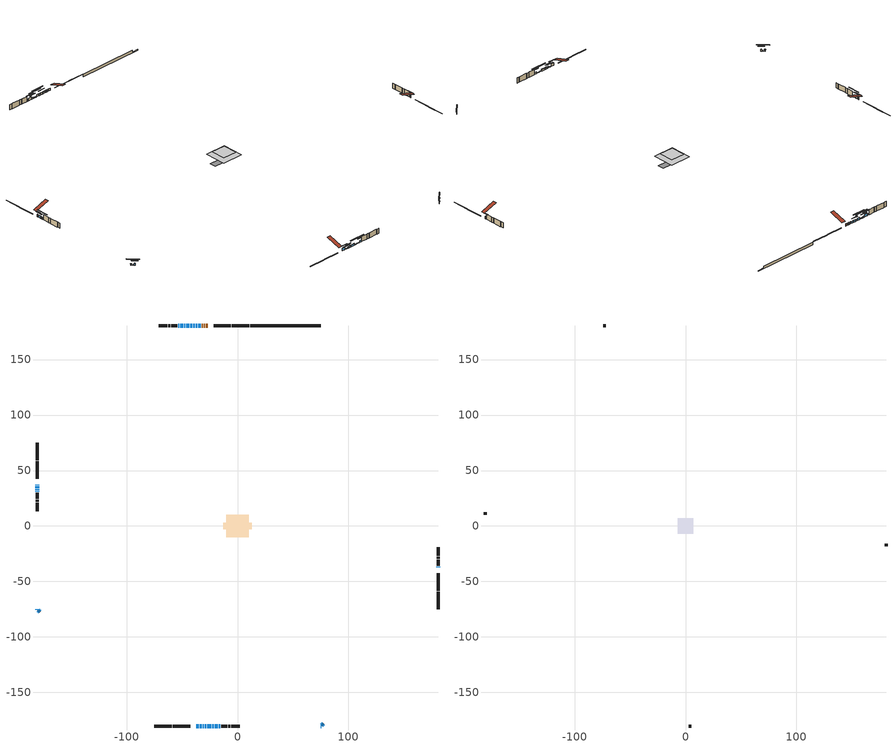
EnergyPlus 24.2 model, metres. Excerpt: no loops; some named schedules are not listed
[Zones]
conditioned space
 floor outside (Floor1 construction): -3.04,-3.04 -3.04,3.04 3.04,3.04 3.04,-3.04 z1.03
 floor adiabatic (AdiabaticFloorConstruction): -10.27,-10.27 -10.27,10.27 10.27,10.27 10.27,-10.27 z3.47
 floor foundation (Slab1 construction): -12.95,-2.9 -12.95,2.9 12.95,2.9 12.95,-2.9 z-1.56
 wall outside (RimJoist1 construction): 10.53,180.72 -5.15,180.72 / -74.86,-180.72 -59.17,-180.72 / -180.72,74.86 -180.72,59.17 / 180.72,-74.86 180.72,-59.17 z1.03:1.33
 wall outside (RimJoist2 construction): -6.08,180.72 -21.62,180.72 / -58.24,-180.72 -42.71,-180.72 / -180.72,58.24 -180.72,42.71 / 180.72,-58.24 180.72,-42.71 z1.03:1.33
 wall outside (AdiabaticWallConstruction 1): -27,180.72 -28.68,180.72 / -29.61,180.72 -30.45,180.72 / -31.37,180.72 -32.22,180.72 z1.03:3.06
 wall outside (AdiabaticWallConstruction): 180.72,-37.33 180.72,-36.6 / -180.72,37.33 -180.72,36.6 / -49.05,180.72 -51.67,180.72 z1.03:3.39; 74.86,-180.72 75.28,-180.3 / -178.57,-77.01 -178.15,-77.43 z1.03:2.91; -37.33,-180.72 -34.89,-180.72 z1.03:3.47; -33.96,-180.72 -32.29,-180.72 / -179.65,-75.93 -179.23,-76.35 / -22.66,-180.72 -21.34,-180.72 / 77.01,-178.57 77.43,-178.15 / -20.41,-180.72 -17.95,-180.72 z1.03:1.54; -31.36,-180.72 -30.41,-180.72 z1.03:2.33; -180.72,35.68 -180.72,33.92 / -180.72,32.99 -180.72,32.4 / -40.76,180.72 -42.52,180.72 z1.03:3.04; -33.14,180.72 -35.32,180.72 z1.03:2.52; -36.25,180.72 -37.7,180.72 z1.03:2.75; -38.63,180.72 -39.84,180.72 z1.03:2.15; -180.72,-74.86 -180.31,-75.27 / -29.48,-180.72 -28.17,-180.72 / 75.94,-179.64 76.35,-179.23 / -47.01,180.72 -48.12,180.72 z1.03:2.34; -27.25,-180.72 -23.59,-180.72 z1.03:2.35; -43.45,180.72 -46.09,180.72 z1.03:1.95; -180.72,31.47 -180.72,30.73 z1.03:2.53; -52.59,180.72 -53.33,180.72 z1.03:2.29; -17.02,-180.72 -15.59,-180.72 z1.03:2.86
 wall outside (Wall1 construction): -54.26,180.72 -59.68,180.72 / -14.66,-180.72 -9.25,-180.72 / -180.72,29.8 -180.72,24.39 / 180.72,-35.68 180.72,-30.26 z1.03:5.91
 wall outside (Wall2 construction): -60.61,180.72 -62.28,180.72 / -8.32,-180.72 -6.65,-180.72 / -180.72,23.46 -180.72,21.79 / 180.72,-29.33 180.72,-27.66 z1.03:5.91
 wall outside (Wall3 construction): -63.2,180.72 -70.83,180.72 / -5.72,-180.72 1.91,-180.72 / -180.72,20.86 -180.72,13.23 / 180.72,-26.73 180.72,-19.1 z1.03:5.91
 wall foundation (FoundationWall1 construction): 11.46,180.72,-1.56 11.46,180.72,1.03 68.52,180.72,1.03 68.52,180.72,-0.75 74.86,180.72,-0.75 74.86,180.72,-1.56
 window (WindowConstruction): 180.72,-37.33 180.72,-36.6 z1.03:3.39
 window (WindowConstruction 7): 74.86,-180.72 75.28,-180.3 z1.03:2.91
 window (WindowConstruction 8): -37.33,-180.72 -34.89,-180.72 z1.03:3.47
 window (WindowConstruction 9): -33.96,-180.72 -32.29,-180.72 z1.03:1.54
 window (WindowConstruction 10): -31.36,-180.72 -30.41,-180.72 z1.03:2.33
 window (WindowConstruction 11): -180.72,37.33 -180.72,36.6 z1.03:3.39
 window (WindowConstruction 12): -180.72,35.68 -180.72,33.92 z1.03:3.04
 window (WindowConstruction 13): -180.72,32.99 -180.72,32.4 z1.03:3.04
 window (WindowConstruction 14): -33.14,180.72 -35.32,180.72 z1.03:2.52
 window (WindowConstruction 1): -36.25,180.72 -37.7,180.72 z1.03:2.75
 window (WindowConstruction 15): -38.63,180.72 -39.84,180.72 z1.03:2.15
 window (WindowConstruction 16): -180.72,-74.86 -180.31,-75.27 z1.03:2.34
 window (WindowConstruction 17): -29.48,-180.72 -28.17,-180.72 z1.03:2.34
 window (WindowConstruction 18): 75.94,-179.64 76.35,-179.23 z1.03:2.34
 window (WindowConstruction 19): -27.25,-180.72 -23.59,-180.72 z1.03:2.35
 window (WindowConstruction 20): -40.76,180.72 -42.52,180.72 z1.03:3.04
 window (WindowConstruction 21): -43.45,180.72 -46.09,180.72 z1.03:1.94
 window (WindowConstruction 22): -179.65,-75.93 -179.23,-76.35 z1.03:1.54
 window (WindowConstruction 23): -22.66,-180.72 -21.34,-180.72 z1.03:1.54
 window (WindowConstruction 24): 77.01,-178.57 77.43,-178.15 z1.03:1.54
 window (WindowConstruction 25): -20.41,-180.72 -17.95,-180.72 z1.03:1.54
 window (WindowConstruction 26): -180.72,31.47 -180.72,30.73 z1.03:2.53
 window (WindowConstruction 2): -47.02,180.72 -48.12,180.72 z1.03:2.34
 window (WindowConstruction 3): -49.05,180.72 -51.67,180.72 z1.03:3.39
 window (WindowConstruction 4): -52.59,180.72 -53.33,180.72 z1.03:2.29
 window (WindowConstruction 5): -178.57,-77.01 -178.15,-77.43 z1.03:2.91
 window (WindowConstruction 6): -17.02,-180.72 -15.59,-180.72 z1.03:2.86
 door (Door): -27,180.72 -28.68,180.72 z1.03:3.06
 door (Door 1): -29.61,180.72 -30.45,180.72 z1.03:3.06
 door (Door 2): -31.38,180.72 -32.22,180.72 z1.03:3.06
 ceiling adiabatic (AdiabaticFloorConstruction): 10.27,-10.27 10.27,10.27 -10.27,10.27 -10.27,-10.27 z3.47
attic - vented
 floor to conditioned space (Floor2 construction Reversed): -6.86,-6.86 -6.86,6.86 6.86,6.86 6.86,-6.86 z5.91
 wall outside (Wall4 construction): -71.76,180.72 -73.93,180.72 / 2.84,-180.72 5,-180.72 / -180.72,12.3 -180.72,10.13 / 180.72,-18.17 180.72,-16.01 z1.03:5.91
 roof outside (Roof1 construction): -26.07,180.72,5.91 -26.07,167.35,10.36 -22.55,167.35,10.36 -22.55,180.72,5.91; -38.26,-180.72,5.91 -38.26,-167.35,10.36 -41.78,-167.35,10.36 -41.78,-180.72,5.91; -180.72,38.26,5.91 -167.35,38.26,10.36 -167.35,41.78,10.36 -180.72,41.78,5.91; 180.72,-38.26,5.91 167.35,-38.26,10.36 167.35,-41.78,10.36 180.72,-41.78,5.91
shading: 180.72,-33.97 180.72,-39.97 181.13,-39.97 181.13,-33.97 z6.03; 77.15,-178.43 72.99,-182.59 73.28,-182.88 77.44,-178.72 z5.55; -32.25,-180.72 -39.97,-180.72 -39.97,-181.13 -32.25,-181.13 z6.11; -29.65,-180.72 -36.6,-180.72 -36.6,-181.13 -29.65,-181.13 z4.18; -27.77,-180.72 -34,-180.72 -34,-181.13 -27.77,-181.13 z4.97; -180.72,33.97 -180.72,39.97 -181.13,39.97 -181.13,33.97 z6.03; -180.72,31.28 -180.72,38.32 -181.13,38.32 -181.13,31.28 z5.68; -180.72,32.2 -180.72,33.2 -181.13,33.2 -181.13,32.2 z3.24; -35.52,180.72 -32.94,180.72 -32.94,181.13 -35.52,181.13 z2.72; -40.34,180.72 -33.61,180.72 -33.61,181.13 -40.34,181.13 z5.39; -40.04,180.72 -38.43,180.72 -38.43,181.13 -40.04,181.13 z2.35; -180.16,-75.41 -180.86,-74.71 -181.15,-75.01 -180.45,-75.7 z2.54; -27.97,-180.72 -29.68,-180.72 -29.68,-181.13 -27.97,-181.13 z2.54; 76.49,-179.08 75.79,-179.78 76.08,-180.07 76.78,-179.38 z2.54; -23.39,-180.72 -27.45,-180.72 -27.45,-181.13 -23.39,-181.13 z2.55; -47.9,180.72 -35.38,180.72 -35.38,181.13 -47.9,181.13 z8.42; -51.47,180.72 -38.07,180.72 -38.07,181.13 -51.47,181.13 z7.32; -175.42,-80.15 -183.45,-72.12 -183.74,-72.41 -175.71,-80.44 z6.92; -15.96,-180.72 -28.04,-180.72 -28.04,-181.13 -15.96,-181.13 z6.92; 81.23,-174.34 73.2,-182.37 73.49,-182.67 81.52,-174.63 z6.92; -12.57,-180.72 -25.79,-180.72 -25.79,-181.13 -12.57,-181.13 z6.92; -180.72,25.35 -180.72,36.85 -181.13,36.85 -181.13,25.35 z7.91; -50.76,180.72 -44.38,180.72 -44.38,181.13 -50.76,181.13 z4.98; -54.31,180.72 -46.41,180.72 -46.41,181.13 -54.31,181.13 z6.03; -53.53,180.72 -52.39,180.72 -52.39,181.13 -53.53,181.13 z2.49; -176.28,-79.3 -180.44,-75.14 -180.73,-75.43 -176.57,-79.59 z5.55; -12.95,-180.72 -19.66,-180.72 -19.66,-181.13 -12.95,-181.13 z5.5
[Building]
Building 1: Terrain=Suburbs
[Site:Location]
Montreal Intl AP_QC: Latitude {deg}=45.47; Longitude {deg}=-73.74; Time Zone {hr}=-5; Elevation {m}=36; Keep Site Location Information=Yes
[Site:GroundTemperature:Shallow]
2.07863, -0.316383, -0.508184, 0.628371, 5.19101, 9.73239, 13.6695, 16.1636, 16.3755, 14.347, 10.5102, 6.10817
[Site:WaterMainsTemperature]
Calculation Method=Schedule; Temperature Schedule=mains temperature schedule
[Material] Roughness=Rough; Thermal Absorptance=0.9
Name | Thickness {m} | Conductivity {W/m-K} | Density {kg/m3} | Specific Heat {J/kg-K} | Solar Absorptance | Visible Absorptance
asphalt or fiberglass shingles | 0.00635 | 0.162714 | 1121.4 | 1465.45 | 0.4 | 0.4
ceiling loosefill ins | 0.169333 | 0.0480833 | 16.02 | 1046.75 | 0.7 | 0.7
ceiling stud and cavity | 0.1397 | 0.511843 | 65.682 | 1177.47 | 0.7 | 0.7
concrete 4.0 in. | 0.1016 | 1.803125 | 2242.8 | 837.4 | 0.7 | 0.7
concrete 8.0 in. | 0.2032 | 1.803125 | 2242.8 | 837.4 | 0.7 | 0.7
door material | 0.04445 | 0.0451087 | 512.64 | 1214.23 | 0.7 | 0.7
door material 1 | 0.04445 | 0.053851 | 512.64 | 1214.23 | 0.7 | 0.7
exterior vertical ins | 0.0454343 | 0.029427 | 32.04 | 1214.23 | 0.7 | 0.7
floor covering | 0.0127 | 0.0433444 | 54.468 | 1339.84 | 0.6 | 0.6
floor rigid ins | 0.103632 | 0.029427 | 32.04 | 1214.23 | 0.7 | 0.7
floor rigid ins 1; wall rigid ins 1 | 0.512978 | 0.029427 | 32.04 | 1214.23 | 0.7 | 0.7
floor stud and cavity | 0.1397 | 0.288294 | 92.3553 | 1139.71 | 0.7 | 0.7
floor stud and cavity 1 | 0.1397 | 1.75129 | 37.0049 | 1207.88 | 0.7 | 0.7
furniture material conditioned space 1 | 0.1524 | 0.115458 | 640.8 | 1214.23 | 0.6 | 0.6
gypsum board | 0.0127 | 0.160291 | 801 | 837.4 | 0.6 | 0.6
gypsum board 1 | 0.0127 | 0.160291 | 801 | 837.4 | 0.7 | 0.7
osb sheathing 0.5 in. | 0.0127 | 0.115458 | 512.64 | 1214.23 | 0.7 | 0.7
osb sheathing 0.75 in. | 0.01905 | 0.115458 | 512.64 | 1214.23 | 0.7 | 0.7
osb sheathing 2.0 in. | 0.0508 | 0.115458 | 512.64 | 1214.23 | 0.7 | 0.7
rim joist rigid ins; wall rigid ins | 0.051816 | 0.029427 | 32.04 | 1214.23 | 0.7 | 0.7
rim joist stud and cavity | 0.0508 | 0.0439398 | 125.044 | 1163.47 | 0.6 | 0.6
rim joist stud and cavity 1 | 0.0508 | 0.0362173 | 125.044 | 1163.47 | 0.6 | 0.6
wall stud and cavity | 0.1397 | 0.155567 | 139.0536 | 1170.24 | 0.7 | 0.7
wall stud and cavity 1 | 0.1397 | 0.157419 | 139.0536 | 1170.24 | 0.7 | 0.7
wall stud and cavity 2 | 0.1397 | 0.157107 | 139.0536 | 1170.24 | 0.7 | 0.7
wall stud and cavity 3 | 0.0889 | 6.9971 | 50.32683 | 1063.81 | 0.6 | 0.6
wall stud and cavity 4 | 0.0889 | 0.380278 | 52.3479 | 1209.89 | 0.7 | 0.7
wall stud and cavity 5 | 0.0889 | 0.391764 | 83.0341 | 1211.67 | 0.7 | 0.7
wood siding | 0.0254 | 0.102417 | 544.68 | 1172.36 | 0.4 | 0.4
wood siding 1 | 0.00254 | 0.102417 | 544.68 | 1172.36 | 0.4 | 0.4
wood siding 2; wood siding 3; wood siding 4 | 0.0254 | 0.102417 | 544.68 | 1172.36 | 0.7 | 0.7
[WindowMaterial:SimpleGlazingSystem]
Name | U-Factor {W/m2-K} | Solar Heat Gain Coefficient
WindowMaterial | 2.095182 | 0.55
WindowMaterial 1 | 2.11108 | 0.53
WindowMaterial 10 | 2.12982 | 0.55
WindowMaterial 11 | 2.137767 | 0.51
WindowMaterial 12 | 2.1196 | 0.53
WindowMaterial 13 | 2.08042 | 0.55
WindowMaterial 14 | 2.16559 | 0.49
WindowMaterial 15 | 2.058275 | 0.57
WindowMaterial 16 | 2.063953 | 0.57
WindowMaterial 17 | 2.095182 | 0.54
WindowMaterial 18 | 2.26779 | 0.41
WindowMaterial 19 | 2.19398 | 0.47
WindowMaterial 2 | 2.07474 | 0.56
WindowMaterial 20 | 2.19795 | 0.47
WindowMaterial 21 | 2.11619 | 0.53
WindowMaterial 3 | 2.02023 | 0.6
WindowMaterial 4 | 2.12868 | 0.52
WindowMaterial 5 | 2.140606 | 0.51
WindowMaterial 6 | 2.02648 | 0.6
WindowMaterial 7 | 2.07701 | 0.58
WindowMaterial 8 | 2.18092 | 0.48
WindowMaterial 9 | 2.09178 | 0.55
[Construction]
AdiabaticFloorConstruction: floor stud and cavity 1, floor rigid ins 1, osb sheathing 0.75 in., floor covering
AdiabaticWallConstruction: wood siding 3, wall rigid ins 1, wall stud and cavity 4, gypsum board
AdiabaticWallConstruction 1: wood siding 4, wall rigid ins 1, wall stud and cavity 4, gypsum board
Door: door material
Door 1; Door 2: door material 1
Floor1 construction: floor stud and cavity, floor rigid ins, osb sheathing 0.75 in., floor covering
Floor2 construction Reversed: gypsum board, ceiling stud and cavity, ceiling loosefill ins
FoundationWall1 construction: concrete 8.0 in., gypsum board 1
furniture construction conditioned space 1: furniture material conditioned space 1
PartitionWallConstruction: gypsum board, wall stud and cavity 5, gypsum board
RimJoist1 construction: wood siding 2, rim joist rigid ins, osb sheathing 2.0 in., rim joist stud and cavity
RimJoist2 construction: wood siding 2, rim joist rigid ins, osb sheathing 2.0 in., rim joist stud and cavity 1
Roof1 construction: asphalt or fiberglass shingles
Slab1 construction: concrete 4.0 in.
Wall1 construction: wood siding, wall rigid ins, osb sheathing 0.5 in., wall stud and cavity, gypsum board
Wall2 construction: wood siding, wall rigid ins, osb sheathing 0.5 in., wall stud and cavity 1, gypsum board
Wall3 construction: wood siding, wall rigid ins, osb sheathing 0.5 in., wall stud and cavity 2, gypsum board
Wall4 construction: wood siding 1, wall stud and cavity 3
WindowConstruction; WindowConstruction 11: WindowMaterial
WindowConstruction 1: WindowMaterial 1
WindowConstruction 10: WindowMaterial 9
WindowConstruction 12; WindowConstruction 20: WindowMaterial 10
WindowConstruction 13: WindowMaterial 11
WindowConstruction 14: WindowMaterial 12
WindowConstruction 15: WindowMaterial 13
WindowConstruction 16; WindowConstruction 18: WindowMaterial 14
WindowConstruction 17: WindowMaterial 15
WindowConstruction 19: WindowMaterial 16
WindowConstruction 2: WindowMaterial 2
WindowConstruction 21: WindowMaterial 17
WindowConstruction 22; WindowConstruction 24: WindowMaterial 18
WindowConstruction 23: WindowMaterial 19
WindowConstruction 25: WindowMaterial 20
WindowConstruction 26: WindowMaterial 21
WindowConstruction 3: WindowMaterial 3
WindowConstruction 4: WindowMaterial 4
WindowConstruction 5; WindowConstruction 7: WindowMaterial 5
WindowConstruction 6: WindowMaterial 6
WindowConstruction 8: WindowMaterial 7
WindowConstruction 9: WindowMaterial 8
[Zone] Multiplier=1; Part of Total Floor Area=Yes
Name | Volume {m3}
attic - vented | 136.303
conditioned space | 1356
[Space]
Name | Zone | Volume {m3}
attic - vented 1 | attic - vented | 136.303
conditioned space 1 | conditioned space | 1356
[ZoneInfiltration:EffectiveLeakageArea]
infil attic - vented 1: Zone or Space=attic - vented 1; Schedule=Always On Discrete; Effective Air Leakage Area {cm2}=7536.4; Stack Coefficient=0.000649019; Wind Coefficient=1.72127e-05
[ZoneMixing]
whole house fan mix: Zone or Space=attic - vented; Schedule=Always On Continuous; Design Flow Rate Calculation Method=Flow/Zone; Design Flow Rate {m3/s}=0; Source Zone or Space=conditioned space
[SurfaceProperty:ExposedFoundationPerimeter]
Slab1: Exposed Perimeter Calculation Method=TotalExposedPerimeter; Total Exposed Perimeter {m}=63.399
[InternalMass] Zone or ZoneList=conditioned space; Space or SpaceList=conditioned space 1
Name | Construction | Surface Area {m2}
furniture mass conditioned space 1 | furniture construction conditioned space 1 | 243.612
partition wall mass | PartitionWallConstruction | 609.03
[Lights]
interior lighting: Zone or ZoneList or Space or SpaceList=conditioned space 1; Schedule=interior lighting schedule; Design Level Calculation Method=LightingLevel; Lighting Level {W}=343.2; Return Air Fraction=0; Fraction Radiant=0.6; Fraction Visible=0.2; Fraction Replaceable=1
[People]
occupants: Zone or ZoneList or Space or SpaceList=conditioned space 1; Number of People Schedule=occupants schedule; Number of People Calculation Method=People; Number of People=3; Fraction Radiant=0.314171; Sensible Heat Fraction=0.56303; Activity Level Schedule=occupants activity schedule; Carbon Dioxide Generation Rate {m3/s-W}=0; Enable ASHRAE 55 Comfort Warnings=No; Mean Radiant Temperature Calculation Type=EnclosureAveraged
[ElectricEquipment] Zone or ZoneList or Space or SpaceList=conditioned space 1; Design Level Calculation Method=EquipmentLevel
Name | Schedule | Design Level {W} | Fraction Latent | Fraction Radiant | Fraction Lost
clothes dryer | clothes dryer schedule | 140.772 | 0.015 | 0.081 | 0.85
clothes washer | clothes washer schedule | 32.1985 | 0.03 | 0.162 | 0.7
cooking range | cooking range schedule | 215.147 | 0.08 | 0.432 | 0.2
dishwasher | dishwasher schedule | 66.8632 | 0.3 | 0.18 | 0.4
fridge | fridge schedule | 72.9452 | 0 | 0.6 | 0
mech vent bath fan 0 | mech vent bath fan 0 schedule | 50.2 | 0 | 0 | 1
mech vent bath fan 1 | mech vent bath fan 1 schedule | 50.2 | 0 | 0 | 1
mech vent bath fan 2 | mech vent bath fan 2 schedule | 50.2 | 0 | 0 | 1
mech vent bath fan 3 | mech vent bath fan 3 schedule | 50.2 | 0 | 0 | 1
mech vent house fan | mech vent house fan schedule | 21.8467 | 0 | 0 | 0.5
mech vent house fan cfis | mech vent house fan cfis schedule | 0 | 0 | 0 | 0
mech vent range fan 0 | mech vent range fan 0 schedule | 57 | 0 | 0 | 1
misc plug loads | misc plug loads schedule | 494.7 | 0.045 | 0.513 | 0.1
whole house fan | Always On Discrete | 0 | 0 | 0 | 1
[OtherEquipment] Zone or ZoneList or Space or SpaceList=conditioned space 1; Design Level Calculation Method=EquipmentLevel
Name | Fuel Type | Schedule | Design Level {W} | Fraction Latent | Fraction Radiant | Fraction Lost
clothes dryer 1 | Electricity | clothes dryer schedule | 0 | 0.015 | 0.081 | 0.85
cooking range 1 | Electricity | cooking range schedule | 0 | 0.08 | 0.432 | 0.2
general water use latent | None | general water use schedule | 62.594 | 1 | 0 | 0
general water use sensible | None | general water use schedule | -61.6891 | 0 | 0.6 | 0
mech vent house fan latent load | None | Always On Discrete | 0 | 1 | 0 | 0
mech vent house fan sensible load | None | Always On Discrete | 0 | 0 | 0 | 0
water heater energy adjustment1 | Electricity | Always On Discrete | 0.01 | 0 | 0 | 1
[ZoneInfiltration:DesignFlowRate] Zone or ZoneList or Space or SpaceList=conditioned space 1; Schedule=Always On Discrete; Design Flow Rate Calculation Method=Flow/Zone; Design Flow Rate {m3/s}=0
infil flow; natural vent flow; whole house fan flow
[Foundation:Kiva]
Foundation Kiva 1: Initial Indoor Air Temperature {C}=18; Wall Height Above Grade {m}=1.03001; Wall Depth Below Slab {m}=0.2032; Custom Block Material Name 1=exterior vertical ins; Custom Block Depth 1 {m}=2.59001; Custom Block X Position 1 {m}=0.2159; Custom Block Z Position 1 {m}=0
[Foundation:Kiva:Settings]
Soil Conductivity {W/m-K}=0.849921; Soil Density {kg/m3}=1842.3; Soil Specific Heat {J/kg-K}=418.7; Ground Solar Absorptivity=0.9; Ground Thermal Absorptivity=0.9; Ground Surface Roughness {m}=0.03; Far-Field Width {m}=40; Deep-Ground Boundary Condition=ZeroFlux; Deep-Ground Depth {m}=40; Minimum Cell Dimension {m}=0.2; Maximum Cell Growth Coefficient=3; Simulation Timestep=Timestep
[Exterior:Lights]
exterior lighting: Schedule=exterior lighting schedule; Design Level {W}=75.6
[Schedule:Constant]
Name | Hourly Value
Always On Continuous; mech vent house fan schedule; mech vent house fan cfis schedule; Always On Discrete | 1
occupants activity schedule | 117.228
fridge schedule | 0
[Schedule:Week:Daily]
interior lighting schedule Week Rule - Jan1-Jan27: interior lighting schedule day, interior lighting schedule day, interior lighting schedule day, interior lighting schedule day, interior lighting schedule day, interior lighting schedule day, interior lighting schedule day, interior lighting schedule default day, interior lighting schedule default day, interior lighting schedule default day, interior lighting schedule default day, interior lighting schedule default day
interior lighting schedule Week Rule - Jan28-Feb3: interior lighting schedule day, interior lighting schedule day, interior lighting schedule day, interior lighting schedule day, interior lighting schedule day 1, interior lighting schedule day 1, interior lighting schedule day 1, interior lighting schedule default day, interior lighting schedule default day, interior lighting schedule default day, interior lighting schedule default day, interior lighting schedule default day
interior lighting schedule Week Rule - Feb4-Feb24: interior lighting schedule day 1, interior lighting schedule day 1, interior lighting schedule day 1, interior lighting schedule day 1, interior lighting schedule day 1, interior lighting schedule day 1, interior lighting schedule day 1, interior lighting schedule default day, interior lighting schedule default day, interior lighting schedule default day, interior lighting schedule default day, interior lighting schedule default day
interior lighting schedule Week Rule - Feb25-Mar3: interior lighting schedule day 1, interior lighting schedule day 1, interior lighting schedule day 1, interior lighting schedule day 1, interior lighting schedule day 2, interior lighting schedule day 2, interior lighting schedule day 2, interior lighting schedule default day, interior lighting schedule default day, interior lighting schedule default day, interior lighting schedule default day, interior lighting schedule default day
interior lighting schedule Week Rule - Mar4-Mar31: interior lighting schedule day 2, interior lighting schedule day 2, interior lighting schedule day 2, interior lighting schedule day 2, interior lighting schedule day 2, interior lighting schedule day 2, interior lighting schedule day 2, interior lighting schedule default day, interior lighting schedule default day, interior lighting schedule default day, interior lighting schedule default day, interior lighting schedule default day
interior lighting schedule Week Rule - Apr1-Apr28: interior lighting schedule day 3, interior lighting schedule day 3, interior lighting schedule day 3, interior lighting schedule day 3, interior lighting schedule day 3, interior lighting schedule day 3, interior lighting schedule day 3, interior lighting schedule default day, interior lighting schedule default day, interior lighting schedule default day, interior lighting schedule default day, interior lighting schedule default day
interior lighting schedule Week Rule - Apr29-May5: interior lighting schedule day 3, interior lighting schedule day 3, interior lighting schedule day 4, interior lighting schedule day 4, interior lighting schedule day 4, interior lighting schedule day 4, interior lighting schedule day 4, interior lighting schedule default day, interior lighting schedule default day, interior lighting schedule default day, interior lighting schedule default day, interior lighting schedule default day
interior lighting schedule Week Rule - May6-May26: interior lighting schedule day 4, interior lighting schedule day 4, interior lighting schedule day 4, interior lighting schedule day 4, interior lighting schedule day 4, interior lighting schedule day 4, interior lighting schedule day 4, interior lighting schedule default day, interior lighting schedule default day, interior lighting schedule default day, interior lighting schedule default day, interior lighting schedule default day
interior lighting schedule Week Rule - May27-Jun2: interior lighting schedule day 4, interior lighting schedule day 4, interior lighting schedule day 4, interior lighting schedule day 4, interior lighting schedule day 4, interior lighting schedule day 5, interior lighting schedule day 5, interior lighting schedule default day, interior lighting schedule default day, interior lighting schedule default day, interior lighting schedule default day, interior lighting schedule default day
interior lighting schedule Week Rule - Jun3-Jun30: interior lighting schedule day 5, interior lighting schedule day 5, interior lighting schedule day 5, interior lighting schedule day 5, interior lighting schedule day 5, interior lighting schedule day 5, interior lighting schedule day 5, interior lighting schedule default day, interior lighting schedule default day, interior lighting schedule default day, interior lighting schedule default day, interior lighting schedule default day
interior lighting schedule Week Rule - Jul1-Jul28: interior lighting schedule day 6, interior lighting schedule day 6, interior lighting schedule day 6, interior lighting schedule day 6, interior lighting schedule day 6, interior lighting schedule day 6, interior lighting schedule day 6, interior lighting schedule default day, interior lighting schedule default day, interior lighting schedule default day, interior lighting schedule default day, interior lighting schedule default day
interior lighting schedule Week Rule - Jul29-Aug4: interior lighting schedule day 6, interior lighting schedule day 6, interior lighting schedule day 6, interior lighting schedule day 7, interior lighting schedule day 7, interior lighting schedule day 7, interior lighting schedule day 7, interior lighting schedule default day, interior lighting schedule default day, interior lighting schedule default day, interior lighting schedule default day, interior lighting schedule default day
interior lighting schedule Week Rule - Aug5-Aug25: interior lighting schedule day 7, interior lighting schedule day 7, interior lighting schedule day 7, interior lighting schedule day 7, interior lighting schedule day 7, interior lighting schedule day 7, interior lighting schedule day 7, interior lighting schedule default day, interior lighting schedule default day, interior lighting schedule default day, interior lighting schedule default day, interior lighting schedule default day
interior lighting schedule Week Rule - Aug26-Sep1: interior lighting schedule day 7, interior lighting schedule day 7, interior lighting schedule day 7, interior lighting schedule day 7, interior lighting schedule day 7, interior lighting schedule day 7, interior lighting schedule day 8, interior lighting schedule default day, interior lighting schedule default day, interior lighting schedule default day, interior lighting schedule default day, interior lighting schedule default day
interior lighting schedule Week Rule - Sep2-Sep29: interior lighting schedule day 8, interior lighting schedule day 8, interior lighting schedule day 8, interior lighting schedule day 8, interior lighting schedule day 8, interior lighting schedule day 8, interior lighting schedule day 8, interior lighting schedule default day, interior lighting schedule default day, interior lighting schedule default day, interior lighting schedule default day, interior lighting schedule default day
interior lighting schedule Week Rule - Sep30-Oct6: interior lighting schedule day 8, interior lighting schedule day 9, interior lighting schedule day 9, interior lighting schedule day 9, interior lighting schedule day 9, interior lighting schedule day 9, interior lighting schedule day 9, interior lighting schedule default day, interior lighting schedule default day, interior lighting schedule default day, interior lighting schedule default day, interior lighting schedule default day
interior lighting schedule Week Rule - Oct7-Oct27: interior lighting schedule day 9, interior lighting schedule day 9, interior lighting schedule day 9, interior lighting schedule day 9, interior lighting schedule day 9, interior lighting schedule day 9, interior lighting schedule day 9, interior lighting schedule default day, interior lighting schedule default day, interior lighting schedule default day, interior lighting schedule default day, interior lighting schedule default day
interior lighting schedule Week Rule - Oct28-Nov3: interior lighting schedule day 9, interior lighting schedule day 9, interior lighting schedule day 9, interior lighting schedule day 9, interior lighting schedule day 10, interior lighting schedule day 10, interior lighting schedule day 10, interior lighting schedule default day, interior lighting schedule default day, interior lighting schedule default day, interior lighting schedule default day, interior lighting schedule default day
interior lighting schedule Week Rule - Nov4-Nov24: interior lighting schedule day 10, interior lighting schedule day 10, interior lighting schedule day 10, interior lighting schedule day 10, interior lighting schedule day 10, interior lighting schedule day 10, interior lighting schedule day 10, interior lighting schedule default day, interior lighting schedule default day, interior lighting schedule default day, interior lighting schedule default day, interior lighting schedule default day
interior lighting schedule Week Rule - Nov25-Dec1: interior lighting schedule day 10, interior lighting schedule day 10, interior lighting schedule day 10, interior lighting schedule day 10, interior lighting schedule day 10, interior lighting schedule day 10, interior lighting schedule day 11, interior lighting schedule default day, interior lighting schedule default day, interior lighting schedule default day, interior lighting schedule default day, interior lighting schedule default day
interior lighting schedule Week Rule - Dec2-Dec31: interior lighting schedule day 11, interior lighting schedule day 11, interior lighting schedule day 11, interior lighting schedule day 11, interior lighting schedule day 11, interior lighting schedule day 11, interior lighting schedule day 11, interior lighting schedule default day, interior lighting schedule default day, interior lighting schedule default day, interior lighting schedule default day, interior lighting schedule default day
occupants schedule Week Rule - Jan1-Dec31: occupants schedule day, occupants schedule day, occupants schedule day, occupants schedule day, occupants schedule day, occupants schedule day, occupants schedule day, occupants schedule default day, occupants schedule default day, occupants schedule default day, occupants schedule default day, occupants schedule default day
clothes dryer schedule Week Rule - Jan1-Dec31: clothes dryer schedule day, clothes dryer schedule day, clothes dryer schedule day, clothes dryer schedule day, clothes dryer schedule day, clothes dryer schedule day, clothes dryer schedule day, clothes dryer schedule default day, clothes dryer schedule default day, clothes dryer schedule default day, clothes dryer schedule default day, clothes dryer schedule default day
clothes washer schedule Week Rule - Jan1-Dec31: clothes washer schedule day, clothes washer schedule day, clothes washer schedule day, clothes washer schedule day, clothes washer schedule day, clothes washer schedule day, clothes washer schedule day, clothes washer schedule default day, clothes washer schedule default day, clothes washer schedule default day, clothes washer schedule default day, clothes washer schedule default day
cooking range schedule Week Rule - Jan1-Dec31: cooking range schedule day, cooking range schedule day, cooking range schedule day, cooking range schedule day, cooking range schedule day, cooking range schedule day, cooking range schedule day, cooking range schedule default day, cooking range schedule default day, cooking range schedule default day, cooking range schedule default day, cooking range schedule default day
dishwasher schedule Week Rule - Jan1-Dec31: dishwasher schedule day, dishwasher schedule day, dishwasher schedule day, dishwasher schedule day, dishwasher schedule day, dishwasher schedule day, dishwasher schedule day, dishwasher schedule default day, dishwasher schedule default day, dishwasher schedule default day, dishwasher schedule default day, dishwasher schedule default day
mech vent bath fan 0 schedule Week Rule - Jan1-Dec31: mech vent bath fan 0 schedule day, mech vent bath fan 0 schedule day, mech vent bath fan 0 schedule day, mech vent bath fan 0 schedule day, mech vent bath fan 0 schedule day, mech vent bath fan 0 schedule day, mech vent bath fan 0 schedule day, mech vent bath fan 0 schedule default day, mech vent bath fan 0 schedule default day, mech vent bath fan 0 schedule default day, mech vent bath fan 0 schedule default day, mech vent bath fan 0 schedule default day
mech vent bath fan 1 schedule Week Rule - Jan1-Dec31: mech vent bath fan 1 schedule day, mech vent bath fan 1 schedule day, mech vent bath fan 1 schedule day, mech vent bath fan 1 schedule day, mech vent bath fan 1 schedule day, mech vent bath fan 1 schedule day, mech vent bath fan 1 schedule day, mech vent bath fan 1 schedule default day, mech vent bath fan 1 schedule default day, mech vent bath fan 1 schedule default day, mech vent bath fan 1 schedule default day, mech vent bath fan 1 schedule default day
[Schedule:Year]
interior lighting schedule: interior lighting schedule Week Rule - Jan1-Jan27, 1, 1, 1, 27, interior lighting schedule Week Rule - Jan28-Feb3, 1, 28, 2, 3, interior lighting schedule Week Rule - Feb4-Feb24, 2, 4, 2, 24, interior lighting schedule Week Rule - Feb25-Mar3, 2, 25, 3, 3, interior lighting schedule Week Rule - Mar4-Mar31, 3, 4, 3, 31, interior lighting schedule Week Rule - Apr1-Apr28, 4, 1, 4, 28, interior lighting schedule Week Rule - Apr29-May5, 4, 29, 5, 5, interior lighting schedule Week Rule - May6-May26, 5, 6, 5, 26, interior lighting schedule Week Rule - May27-Jun2, 5, 27, 6, 2, interior lighting schedule Week Rule - Jun3-Jun30, 6, 3, 6, 30, interior lighting schedule Week Rule - Jul1-Jul28, 7, 1, 7, 28, interior lighting schedule Week Rule - Jul29-Aug4, 7, 29, 8, 4, interior lighting schedule Week Rule - Aug5-Aug25, 8, 5, 8, 25, interior lighting schedule Week Rule - Aug26-Sep1, 8, 26, 9, 1, interior lighting schedule Week Rule - Sep2-Sep29, 9, 2, 9, 29, interior lighting schedule Week Rule - Sep30-Oct6, 9, 30, 10, 6, interior lighting schedule Week Rule - Oct7-Oct27, 10, 7, 10, 27, interior lighting schedule Week Rule - Oct28-Nov3, 10, 28, 11, 3, interior lighting schedule Week Rule - Nov4-Nov24, 11, 4, 11, 24, interior lighting schedule Week Rule - Nov25-Dec1, 11, 25, 12, 1, interior lighting schedule Week Rule - Dec2-Dec31, 12, 2, 12, 31
occupants schedule: occupants schedule Week Rule - Jan1-Dec31, 1, 1, 12, 31
clothes dryer schedule: clothes dryer schedule Week Rule - Jan1-Dec31, 1, 1, 12, 31
clothes washer schedule: clothes washer schedule Week Rule - Jan1-Dec31, 1, 1, 12, 31
cooking range schedule: cooking range schedule Week Rule - Jan1-Dec31, 1, 1, 12, 31
dishwasher schedule: dishwasher schedule Week Rule - Jan1-Dec31, 1, 1, 12, 31
mech vent bath fan 0 schedule: mech vent bath fan 0 schedule Week Rule - Jan1-Dec31, 1, 1, 12, 31
mech vent bath fan 1 schedule: mech vent bath fan 1 schedule Week Rule - Jan1-Dec31, 1, 1, 12, 31
mech vent bath fan 2 schedule: mech vent bath fan 2 schedule Week Rule - Jan1-Dec31, 1, 1, 12, 31
mech vent bath fan 3 schedule: mech vent bath fan 3 schedule Week Rule - Jan1-Dec31, 1, 1, 12, 31
mech vent range fan 0 schedule: mech vent range fan 0 schedule Week Rule - Jan1-Dec31, 1, 1, 12, 31
misc plug loads schedule: misc plug loads schedule Week Rule - Jan1-Dec31, 1, 1, 12, 31
general water use schedule: general water use schedule Week Rule - Jan1-Dec31, 1, 1, 12, 31
exterior lighting schedule: exterior lighting schedule Week Rule - Jan1-Jan27, 1, 1, 1, 27, exterior lighting schedule Week Rule - Jan28-Feb3, 1, 28, 2, 3, exterior lighting schedule Week Rule - Feb4-Feb24, 2, 4, 2, 24, exterior lighting schedule Week Rule - Feb25-Mar3, 2, 25, 3, 3, exterior lighting schedule Week Rule - Mar4-Mar31, 3, 4, 3, 31, exterior lighting schedule Week Rule - Apr1-Apr28, 4, 1, 4, 28, exterior lighting schedule Week Rule - Apr29-May5, 4, 29, 5, 5, exterior lighting schedule Week Rule - May6-May26, 5, 6, 5, 26, exterior lighting schedule Week Rule - May27-Jun2, 5, 27, 6, 2, exterior lighting schedule Week Rule - Jun3-Jun30, 6, 3, 6, 30, exterior lighting schedule Week Rule - Jul1-Jul28, 7, 1, 7, 28, exterior lighting schedule Week Rule - Jul29-Aug4, 7, 29, 8, 4, exterior lighting schedule Week Rule - Aug5-Aug25, 8, 5, 8, 25, exterior lighting schedule Week Rule - Aug26-Sep1, 8, 26, 9, 1, exterior lighting schedule Week Rule - Sep2-Sep29, 9, 2, 9, 29, exterior lighting schedule Week Rule - Sep30-Oct6, 9, 30, 10, 6, exterior lighting schedule Week Rule - Oct7-Oct27, 10, 7, 10, 27, exterior lighting schedule Week Rule - Oct28-Nov3, 10, 28, 11, 3, exterior lighting schedule Week Rule - Nov4-Nov24, 11, 4, 11, 24, exterior lighting schedule Week Rule - Nov25-Dec1, 11, 25, 12, 1, exterior lighting schedule Week Rule - Dec2-Dec31, 12, 2, 12, 31
[Schedule:Compact]
mains temperature schedule: Through: 01/01, For: AllDays, Until: 24:00, 6.56833, Through: 01/02, For: AllDays, Until: 24:00, 6.48722, Through: 01/03, For: AllDays, Until: 24:00, 6.40722, Through: 01/04, For: AllDays, Until: 24:00, 6.32889, Through: 01/05, For: AllDays, Until: 24:00, 6.25167, Through: 01/06, For: AllDays, Until: 24:00, 6.17611, Through: 01/07, For: AllDays, Until: 24:00, 6.10222, Through: 01/08, For: AllDays, Until: 24:00, 6.02944, Through: 01/09, For: AllDays, Until: 24:00, 5.95833, Through: 01/10, For: AllDays, Until: 24:00, 5.88889, Through: 01/11, For: AllDays, Until: 24:00, 5.82056, Through: 01/12, For: AllDays, Until: 24:00, 5.75444, Through: 01/13, For: AllDays, Until: 24:00, 5.68944, Through: 01/14, For: AllDays, Until: 24:00, 5.62611, Through: 01/15, For: AllDays, Until: 24:00, 5.56444, Through: 01/16, For: AllDays, Until: 24:00, 5.50444, Through: 01/17, For: AllDays, Until: 24:00, 5.44611, Through: 01/18, For: AllDays, Until: 24:00, 5.38944, Through: 01/19, For: AllDays, Until: 24:00, 5.33389, Through: 01/20, For: AllDays, Until: 24:00, 5.28111, Through: 01/21, For: AllDays, Until: 24:00, 5.22944, Through: 01/22, For: AllDays, Until: 24:00, 5.17944, Through: 01/23, For: AllDays, Until: 24:00, 5.13111, Through: 01/24, For: AllDays, Until: 24:00, 5.085, Through: 01/25, For: AllDays, Until: 24:00, 5.04056, Through: 01/26, For: AllDays, Until: 24:00, 4.99778, Through: 01/27, For: AllDays, Until: 24:00, 4.95667, Through: 01/28, For: AllDays, Until: 24:00, 4.91778, Through: 01/29, For: AllDays, Until: 24:00, 4.88056, Through: 01/30, For: AllDays, Until: 24:00, 4.845, Through: 01/31, For: AllDays, Until: 24:00, 4.81167, Through: 02/01, For: AllDays, Until: 24:00, 4.77944, Through: 02/02, For: AllDays, Until: 24:00, 4.75, Through: 02/03, For: AllDays, Until: 24:00, 4.72167, Through: 02/04, For: AllDays, Until: 24:00, 4.69611, Through: 02/05, For: AllDays, Until: 24:00, 4.67167, Through: 02/06, For: AllDays, Until: 24:00, 4.64944, Through: 02/07, For: AllDays, Until: 24:00, 4.62889, Through: 02/08, For: AllDays, Until: 24:00, 4.61056, Through: 02/09, For: AllDays, Until: 24:00, 4.59389, Through: 02/10, For: AllDays, Until: 24:00, 4.57944, Through: 02/11, For: AllDays, Until: 24:00, 4.56667, Through: 02/12, For: AllDays, Until: 24:00, 4.55611, Through: 02/13, For: AllDays, Until: 24:00, 4.54722, Through: 02/14, For: AllDays, Until: 24:00, 4.54056, Through: 02/15, For: AllDays, Until: 24:00, 4.53556, Through: 02/16, For: AllDays, Until: 24:00, 4.53278, Through: 02/17, For: AllDays, Until: 24:00, 4.53167, Through: 02/18, For: AllDays, Until: 24:00, 4.53278, Through: 02/19, For: AllDays, Until: 24:00, 4.53556, Through: 02/20, For: AllDays, Until: 24:00, 4.54056, Through: 02/21, For: AllDays, Until: 24:00, 4.54722, Through: 02/22, For: AllDays, Until: 24:00, 4.55611, Through: 02/23, For: AllDays, Until: 24:00, 4.56667, Through: 02/24, For: AllDays, Until: 24:00, 4.57944, Through: 02/25, For: AllDays, Until: 24:00, 4.59389, Through: 02/26, For: AllDays, Until: 24:00, 4.61056, Through: 02/27, For: AllDays, Until: 24:00, 4.62889, Through: 02/28, For: AllDays, Until: 24:00, 4.64889, Through: 03/01, For: AllDays, Until: 24:00, 4.67111, Through: 03/02, For: AllDays, Until: 24:00, 4.69556, Through: 03/03, For: AllDays, Until: 24:00, 4.72167, Through: 03/04, For: AllDays, Until: 24:00, 4.74944, Through: 03/05, For: AllDays, Until: 24:00, 4.77944, Through: 03/06, For: AllDays, Until: 24:00, 4.81111, Through: 03/07, For: AllDays, Until: 24:00, 4.84444, Through: 03/08, For: AllDays, Until: 24:00, 4.88, Through: 03/09, For: AllDays, Until: 24:00, 4.91722, Through: 03/10, For: AllDays, Until: 24:00, 4.95611, Through: 03/11, For: AllDays, Until: 24:00, 4.99722, Through: 03/12, For: AllDays, Until: 24:00, 5.04, Through: 03/13, For: AllDays, Until: 24:00, 5.08444, Through: 03/14, For: AllDays, Until: 24:00, 5.13056, Through: 03/15, For: AllDays, Until: 24:00, 5.17889, Through: 03/16, For: AllDays, Until: 24:00, 5.22833, Through: 03/17, For: AllDays, Until: 24:00, 5.28, Through: 03/18, For: AllDays, Until: 24:00, 5.33333, Through: 03/19, For: AllDays, Until: 24:00, 5.38833, Through: 03/20, For: AllDays, Until: 24:00, 5.445, Through: 03/21, For: AllDays, Until: 24:00, 5.50333, Through: 03/22, For: AllDays, Until: 24:00, 5.56333, Through: 03/23, For: AllDays, Until: 24:00, 5.625, Through: 03/24, For: AllDays, Until: 24:00, 5.68833, Through: 03/25, For: AllDays, Until: 24:00, 5.75333, Through: 03/26, For: AllDays, Until: 24:00, 5.81944, Through: 03/27, For: AllDays, Until: 24:00, 5.88778, Through: 03/28, For: AllDays, Until: 24:00, 5.95722, Through: 03/29, For: AllDays, Until: 24:00, 6.02833, Through: 03/30, For: AllDays, Until: 24:00, 6.10111, Through: 03/31, For: AllDays, Until: 24:00, 6.175, Through: 04/01, For: AllDays, Until: 24:00, 6.25056, Through: 04/02, For: AllDays, Until: 24:00, 6.32778, Through: 04/03, For: AllDays, Until: 24:00, 6.40611, Through: 04/04, For: AllDays, Until: 24:00, 6.48556, Through: 04/05, For: AllDays, Until: 24:00, 6.56722, Through: 04/06, For: AllDays, Until: 24:00, 6.64944, Through: 04/07, For: AllDays, Until: 24:00, 6.73333, Through: 04/08, For: AllDays, Until: 24:00, 6.81833, Through: 04/09, For: AllDays, Until: 24:00, 6.905, Through: 04/10, For: AllDays, Until: 24:00, 6.99278, Through: 04/11, For: AllDays, Until: 24:00, 7.08111, Through: 04/12, For: AllDays, Until: 24:00, 7.17167, Through: 04/13, For: AllDays, Until: 24:00, 7.26278, Through: 04/14, For: AllDays, Until: 24:00, 7.355, Through: 04/15, For: AllDays, Until: 24:00, 7.44833, Through: 04/16, For: AllDays, Until: 24:00, 7.54278, Through: 04/17, For: AllDays, Until: 24:00, 7.63889, Through: 04/18, For: AllDays, Until: 24:00, 7.735, Through: 04/19, For: AllDays, Until: 24:00, 7.83278, Through: 04/20, For: AllDays, Until: 24:00, 7.93167, Through: 04/21, For: AllDays, Until: 24:00, 8.03111, Through: 04/22, For: AllDays, Until: 24:00, 8.13167, Through: 04/23, For: AllDays, Until: 24:00, 8.23278, Through: 04/24, For: AllDays, Until: 24:00, 8.335, Through: 04/25, For: AllDays, Until: 24:00, 8.43778, Through: 04/26, For: AllDays, Until: 24:00, 8.54167, Through: 04/27, For: AllDays, Until: 24:00, 8.64611, Through: 04/28, For: AllDays, Until: 24:00, 8.75167, Through: 04/29, For: AllDays, Until: 24:00, 8.85778, Through: 04/30, For: AllDays, Until: 24:00, 8.96444, Through: 05/01, For: AllDays, Until: 24:00, 9.07167, Through: 05/02, For: AllDays, Until: 24:00, 9.17944, Through: 05/03, For: AllDays, Until: 24:00, 9.28778, Through: 05/04, For: AllDays, Until: 24:00, 9.39667, Through: 05/05, For: AllDays, Until: 24:00, 9.50667, Through: 05/06, For: AllDays, Until: 24:00, 9.61667, Through: 05/07, For: AllDays, Until: 24:00, 9.72667, Through: 05/08, For: AllDays, Until: 24:00, 9.83778, Through: 05/09, For: AllDays, Until: 24:00, 9.94889, Through: 05/10, For: AllDays, Until: 24:00, 10.0606, Through: 05/11, For: AllDays, Until: 24:00, 10.1722, Through: 05/12, For: AllDays, Until: 24:00, 10.2844, Through: 05/13, For: AllDays, Until: 24:00, 10.3967, Through: 05/14, For: AllDays, Until: 24:00, 10.5094, Through: 05/15, For: AllDays, Until: 24:00, 10.6222, Through: 05/16, For: AllDays, Until: 24:00, 10.735, Through: 05/17, For: AllDays, Until: 24:00, 10.8478, Through: 05/18, For: AllDays, Until: 24:00, 10.9611, Through: 05/19, For: AllDays, Until: 24:00, 11.0744, Through: 05/20, For: AllDays, Until: 24:00, 11.1872, Through: 05/21, For: AllDays, Until: 24:00, 11.3006, Through: 05/22, For: AllDays, Until: 24:00, 11.4133, Through: 05/23, For: AllDays, Until: 24:00, 11.5267, Through: 05/24, For: AllDays, Until: 24:00, 11.6394, Through: 05/25, For: AllDays, Until: 24:00, 11.7522, Through: 05/26, For: AllDays, Until: 24:00, 11.8644, Through: 05/27, For: AllDays, Until: 24:00, 11.9767, Through: 05/28, For: AllDays, Until: 24:00, 12.0889, Through: 05/29, For: AllDays, Until: 24:00, 12.2006, Through: 05/30, For: AllDays, Until: 24:00, 12.3122, Through: 05/31, For: AllDays, Until: 24:00, 12.4228, Through: 06/01, For: AllDays, Until: 24:00, 12.5339, Through: 06/02, For: AllDays, Until: 24:00, 12.6439, Through: 06/03, For: AllDays, Until: 24:00, 12.7539, Through: 06/04, For: AllDays, Until: 24:00, 12.8628, Through: 06/05, For: AllDays, Until: 24:00, 12.9717, Through: 06/06, For: AllDays, Until: 24:00, 13.08, Through: 06/07, For: AllDays, Until: 24:00, 13.1878, Through: 06/08, For: AllDays, Until: 24:00, 13.2944, Through: 06/09, For: AllDays, Until: 24:00, 13.4011, Through: 06/10, For: AllDays, Until: 24:00, 13.5067, Through: 06/11, For: AllDays, Until: 24:00, 13.6117, Through: 06/12, For: AllDays, Until: 24:00, 13.7156, Through: 06/13, For: AllDays, Until: 24:00, 13.8194, Through: 06/14, For: AllDays, Until: 24:00, 13.9222, Through: 06/15, For: AllDays, Until: 24:00, 14.0239, Through: 06/16, For: AllDays, Until: 24:00, 14.125, Through: 06/17, For: AllDays, Until: 24:00, 14.225, Through: 06/18, For: AllDays, Until: 24:00, 14.3239, Through: 06/19, For: AllDays, Until: 24:00, 14.4222, Through: 06/20, For: AllDays, Until: 24:00, 14.5194, Through: 06/21, For: AllDays, Until: 24:00, 14.6156, Through: 06/22, For: AllDays, Until: 24:00, 14.7106, Through: 06/23, For: AllDays, Until: 24:00, 14.805, Through: 06/24, For: AllDays, Until: 24:00, 14.8978, Through: 06/25, For: AllDays, Until: 24:00, 14.9894, Through: 06/26, For: AllDays, Until: 24:00, 15.0806, Through: 06/27, For: AllDays, Until: 24:00, 15.17, Through: 06/28, For: AllDays, Until: 24:00, 15.2583, Through: 06/29, For: AllDays, Until: 24:00, 15.3456, Through: 06/30, For: AllDays, Until: 24:00, 15.4311, Through: 07/01, For: AllDays, Until: 24:00, 15.5161, Through: 07/02, For: AllDays, Until: 24:00, 15.5989, Through: 07/03, For: AllDays, Until: 24:00, 15.6811, Through: 07/04, For: AllDays, Until: 24:00, 15.7617, Through: 07/05, For: AllDays, Until: 24:00, 15.8411, Through: 07/06, For: AllDays, Until: 24:00, 15.9189, Through: 07/07, For: AllDays, Until: 24:00, 15.995, Through: 07/08, For: AllDays, Until: 24:00, 16.07, Through: 07/09, For: AllDays, Until: 24:00, 16.1433, Through: 07/10, For: AllDays, Until: 24:00, 16.2156, Through: 07/11, For: AllDays, Until: 24:00, 16.2861, Through: 07/12, For: AllDays, Until: 24:00, 16.355, Through: 07/13, For: AllDays, Until: 24:00, 16.4222, Through: 07/14, For: AllDays, Until: 24:00, 16.4878, Through: 07/15, For: AllDays, Until: 24:00, 16.5522, Through: 07/16, For: AllDays, Until: 24:00, 16.615, Through: 07/17, For: AllDays, Until: 24:00, 16.6756, Through: 07/18, For: AllDays, Until: 24:00, 16.735, Through: 07/19, For: AllDays, Until: 24:00, 16.7928, Through: 07/20, For: AllDays, Until: 24:00, 16.8489, Through: 07/21, For: AllDays, Until: 24:00, 16.9028, Through: 07/22, For: AllDays, Until: 24:00, 16.9556, Through: 07/23, For: AllDays, Until: 24:00, 17.0061, Through: 07/24, For: AllDays, Until: 24:00, 17.0556, Through: 07/25, For: AllDays, Until: 24:00, 17.1028, Through: 07/26, For: AllDays, Until: 24:00, 17.1483, Through: 07/27, For: AllDays, Until: 24:00, 17.1917, Through: 07/28, For: AllDays, Until: 24:00, 17.2339, Through: 07/29, For: AllDays, Until: 24:00, 17.2739, Through: 07/30, For: AllDays, Until: 24:00, 17.3122, Through: 07/31, For: AllDays, Until: 24:00, 17.3489, Through: 08/01, For: AllDays, Until: 24:00, 17.3833, Through: 08/02, For: AllDays, Until: 24:00, 17.4161, Through: 08/03, For: AllDays, Until: 24:00, 17.4467, Through: 08/04, For: AllDays, Until: 24:00, 17.4761, Through: 08/05, For: AllDays, Until: 24:00, 17.5028, Through: 08/06, For: AllDays, Until: 24:00, 17.5283, Through: 08/07, For: AllDays, Until: 24:00, 17.5517, Through: 08/08, For: AllDays, Until: 24:00, 17.5728, Through: 08/09, For: AllDays, Until: 24:00, 17.5922, Through: 08/10, For: AllDays, Until: 24:00, 17.61, Through: 08/11, For: AllDays, Until: 24:00, 17.6256, Through: 08/12, For: AllDays, Until: 24:00, 17.6394, Through: 08/13, For: AllDays, Until: 24:00, 17.6511, Through: 08/14, For: AllDays, Until: 24:00, 17.6611, Through: 08/15, For: AllDays, Until: 24:00, 17.6689, Through: 08/16, For: AllDays, Until: 24:00, 17.675, Through: 08/17, For: AllDays, Until: 24:00, 17.6789, Through: 08/18, For: AllDays, Until: 24:00, 17.6811, Through: 08/19, For: AllDays, Until: 24:00, 17.6811, Through: 08/20, For: AllDays, Until: 24:00, 17.6794, Through: 08/21, For: AllDays, Until: 24:00, 17.6756, Through: 08/22, For: AllDays, Until: 24:00, 17.67, Through: 08/23, For: AllDays, Until: 24:00, 17.6622, Through: 08/24, For: AllDays, Until: 24:00, 17.6528, Through: 08/25, For: AllDays, Until: 24:00, 17.6411, Through: 08/26, For: AllDays, Until: 24:00, 17.6278, Through: 08/27, For: AllDays, Until: 24:00, 17.6122, Through: 08/28, For: AllDays, Until: 24:00, 17.595, Through: 08/29, For: AllDays, Until: 24:00, 17.5756, Through: 08/30, For: AllDays, Until: 24:00, 17.5544, Through: 08/31, For: AllDays, Until: 24:00, 17.5311, Through: 09/01, For: AllDays, Until: 24:00, 17.5061, Through: 09/02, For: AllDays, Until: 24:00, 17.4794, Through: 09/03, For: AllDays, Until: 24:00, 17.4506, Through: 09/04, For: AllDays, Until: 24:00, 17.42, Through: 09/05, For: AllDays, Until: 24:00, 17.3878, Through: 09/06, For: AllDays, Until: 24:00, 17.3533, Through: 09/07, For: AllDays, Until: 24:00, 17.3172, Through: 09/08, For: AllDays, Until: 24:00, 17.2789, Through: 09/09, For: AllDays, Until: 24:00, 17.2389, Through: 09/10, For: AllDays, Until: 24:00, 17.1972, Through: 09/11, For: AllDays, Until: 24:00, 17.1539, Through: 09/12, For: AllDays, Until: 24:00, 17.1083, Through: 09/13, For: AllDays, Until: 24:00, 17.0617, Through: 09/14, For: AllDays, Until: 24:00, 17.0128, Through: 09/15, For: AllDays, Until: 24:00, 16.9622, Through: 09/16, For: AllDays, Until: 24:00, 16.9094, Through: 09/17, For: AllDays, Until: 24:00, 16.8556, Through: 09/18, For: AllDays, Until: 24:00, 16.8, Through: 09/19, For: AllDays, Until: 24:00, 16.7422, Through: 09/20, For: AllDays, Until: 24:00, 16.6833, Through: 09/21, For: AllDays, Until: 24:00, 16.6228, Through: 09/22, For: AllDays, Until: 24:00, 16.56, Through: 09/23, For: AllDays, Until: 24:00, 16.4961, Through: 09/24, For: AllDays, Until: 24:00, 16.4306, Through: 09/25, For: AllDays, Until: 24:00, 16.3633, Through: 09/26, For: AllDays, Until: 24:00, 16.295, Through: 09/27, For: AllDays, Until: 24:00, 16.2244, Through: 09/28, For: AllDays, Until: 24:00, 16.1528, Through: 09/29, For: AllDays, Until: 24:00, 16.0794, Through: 09/30, For: AllDays, Until: 24:00, 16.0044, Through: 10/01, For: AllDays, Until: 24:00, 15.9283, Through: 10/02, For: AllDays, Until: 24:00, 15.8511, Through: 10/03, For: AllDays, Until: 24:00, 15.7717, Through: 10/04, For: AllDays, Until: 24:00, 15.6917, Through: 10/05, For: AllDays, Until: 24:00, 15.6094, Through: 10/06, For: AllDays, Until: 24:00, 15.5267, Through: 10/07, For: AllDays, Until: 24:00, 15.4422, Through: 10/08, For: AllDays, Until: 24:00, 15.3567, Through: 10/09, For: AllDays, Until: 24:00, 15.2694, Through: 10/10, For: AllDays, Until: 24:00, 15.1811, Through: 10/11, For: AllDays, Until: 24:00, 15.0917, Through: 10/12, For: AllDays, Until: 24:00, 15.0011, Through: 10/13, For: AllDays, Until: 24:00, 14.9094, Through: 10/14, For: AllDays, Until: 24:00, 14.8167, Through: 10/15, For: AllDays, Until: 24:00, 14.7228, Through: 10/16, For: AllDays, Until: 24:00, 14.6278, Through: 10/17, For: AllDays, Until: 24:00, 14.5317, Through: 10/18, For: AllDays, Until: 24:00, 14.4344, Through: 10/19, For: AllDays, Until: 24:00, 14.3367, Through: 10/20, For: AllDays, Until: 24:00, 14.2378, Through: 10/21, For: AllDays, Until: 24:00, 14.1378, Through: 10/22, For: AllDays, Until: 24:00, 14.0367, Through: 10/23, For: AllDays, Until: 24:00, 13.935, Through: 10/24, For: AllDays, Until: 24:00, 13.8322, Through: 10/25, For: AllDays, Until: 24:00, 13.7289, Through: 10/26, For: AllDays, Until: 24:00, 13.625, Through: 10/27, For: AllDays, Until: 24:00, 13.52, Through: 10/28, For: AllDays, Until: 24:00, 13.4144, Through: 10/29, For: AllDays, Until: 24:00, 13.3083, Through: 10/30, For: AllDays, Until: 24:00, 13.2011, Through: 10/31, For: AllDays, Until: 24:00, 13.0939, Through: 11/01, For: AllDays, Until: 24:00, 12.9856, Through: 11/02, For: AllDays, Until: 24:00, 12.8767, Through: 11/03, For: AllDays, Until: 24:00, 12.7678, Through: 11/04, For: AllDays, Until: 24:00, 12.6578, Through: 11/05, For: AllDays, Until: 24:00, 12.5478, Through: 11/06, For: AllDays, Until: 24:00, 12.4372, Through: 11/07, For: AllDays, Until: 24:00, 12.3261, Through: 11/08, For: AllDays, Until: 24:00, 12.215, Through: 11/09, For: AllDays, Until: 24:00, 12.1033, Through: 11/10, For: AllDays, Until: 24:00, 11.9911, Through: 11/11, For: AllDays, Until: 24:00, 11.8789, Through: 11/12, For: AllDays, Until: 24:00, 11.7667, Through: 11/13, For: AllDays, Until: 24:00, 11.6539, Through: 11/14, For: AllDays, Until: 24:00, 11.5411, Through: 11/15, For: AllDays, Until: 24:00, 11.4278, Through: 11/16, For: AllDays, Until: 24:00, 11.315, Through: 11/17, For: AllDays, Until: 24:00, 11.2017, Through: 11/18, For: AllDays, Until: 24:00, 11.0889, Through: 11/19, For: AllDays, Until: 24:00, 10.9756, Through: 11/20, For: AllDays, Until: 24:00, 10.8622, Through: 11/21, For: AllDays, Until: 24:00, 10.7494, Through: 11/22, For: AllDays, Until: 24:00, 10.6367, Through: 11/23, For: AllDays, Until: 24:00, 10.5239, Through: 11/24, For: AllDays, Until: 24:00, 10.4111, Through: 11/25, For: AllDays, Until: 24:00, 10.2989, Through: 11/26, For: AllDays, Until: 24:00, 10.1867, Through: 11/27, For: AllDays, Until: 24:00, 10.0744, Through: 11/28, For: AllDays, Until: 24:00, 9.96333, Through: 11/29, For: AllDays, Until: 24:00, 9.85167, Through: 11/30, For: AllDays, Until: 24:00, 9.74111, Through: 12/01, For: AllDays, Until: 24:00, 9.63056, Through: 12/02, For: AllDays, Until: 24:00, 9.52056, Through: 12/03, For: AllDays, Until: 24:00, 9.41111, Through: 12/04, For: AllDays, Until: 24:00, 9.30167, Through: 12/05, For: AllDays, Until: 24:00, 9.19333, Through: 12/06, For: AllDays, Until: 24:00, 9.08556, Through: 12/07, For: AllDays, Until: 24:00, 8.97778, Through: 12/08, For: AllDays, Until: 24:00, 8.87111, Through: 12/09, For: AllDays, Until: 24:00, 8.765, Through: 12/10, For: AllDays, Until: 24:00, 8.66, Through: 12/11, For: AllDays, Until: 24:00, 8.555, Through: 12/12, For: AllDays, Until: 24:00, 8.45111, Through: 12/13, For: AllDays, Until: 24:00, 8.34833, Through: 12/14, For: AllDays, Until: 24:00, 8.24611, Through: 12/15, For: AllDays, Until: 24:00, 8.14444, Through: 12/16, For: AllDays, Until: 24:00, 8.04389, Through: 12/17, For: AllDays, Until: 24:00, 7.94444, Through: 12/18, For: AllDays, Until: 24:00, 7.84556, Through: 12/19, For: AllDays, Until: 24:00, 7.74778, Through: 12/20, For: AllDays, Until: 24:00, 7.65111, Through: 12/21, For: AllDays, Until: 24:00, 7.555, Through: 12/22, For: AllDays, Until: 24:00, 7.46056, Through: 12/23, For: AllDays, Until: 24:00, 7.36667, Through: 12/24, For: AllDays, Until: 24:00, 7.27444, Through: 12/25, For: AllDays, Until: 24:00, 7.18278, Through: 12/26, For: AllDays, Until: 24:00, 7.09278, Through: 12/27, For: AllDays, Until: 24:00, 7.00389, Through: 12/28, For: AllDays, Until: 24:00, 6.91611, Through: 12/29, For: AllDays, Until: 24:00, 6.82944, Through: 12/30, For: AllDays, Until: 24:00, 6.74389, Through: 12/31, For: AllDays, Until: 24:00, 6.66
